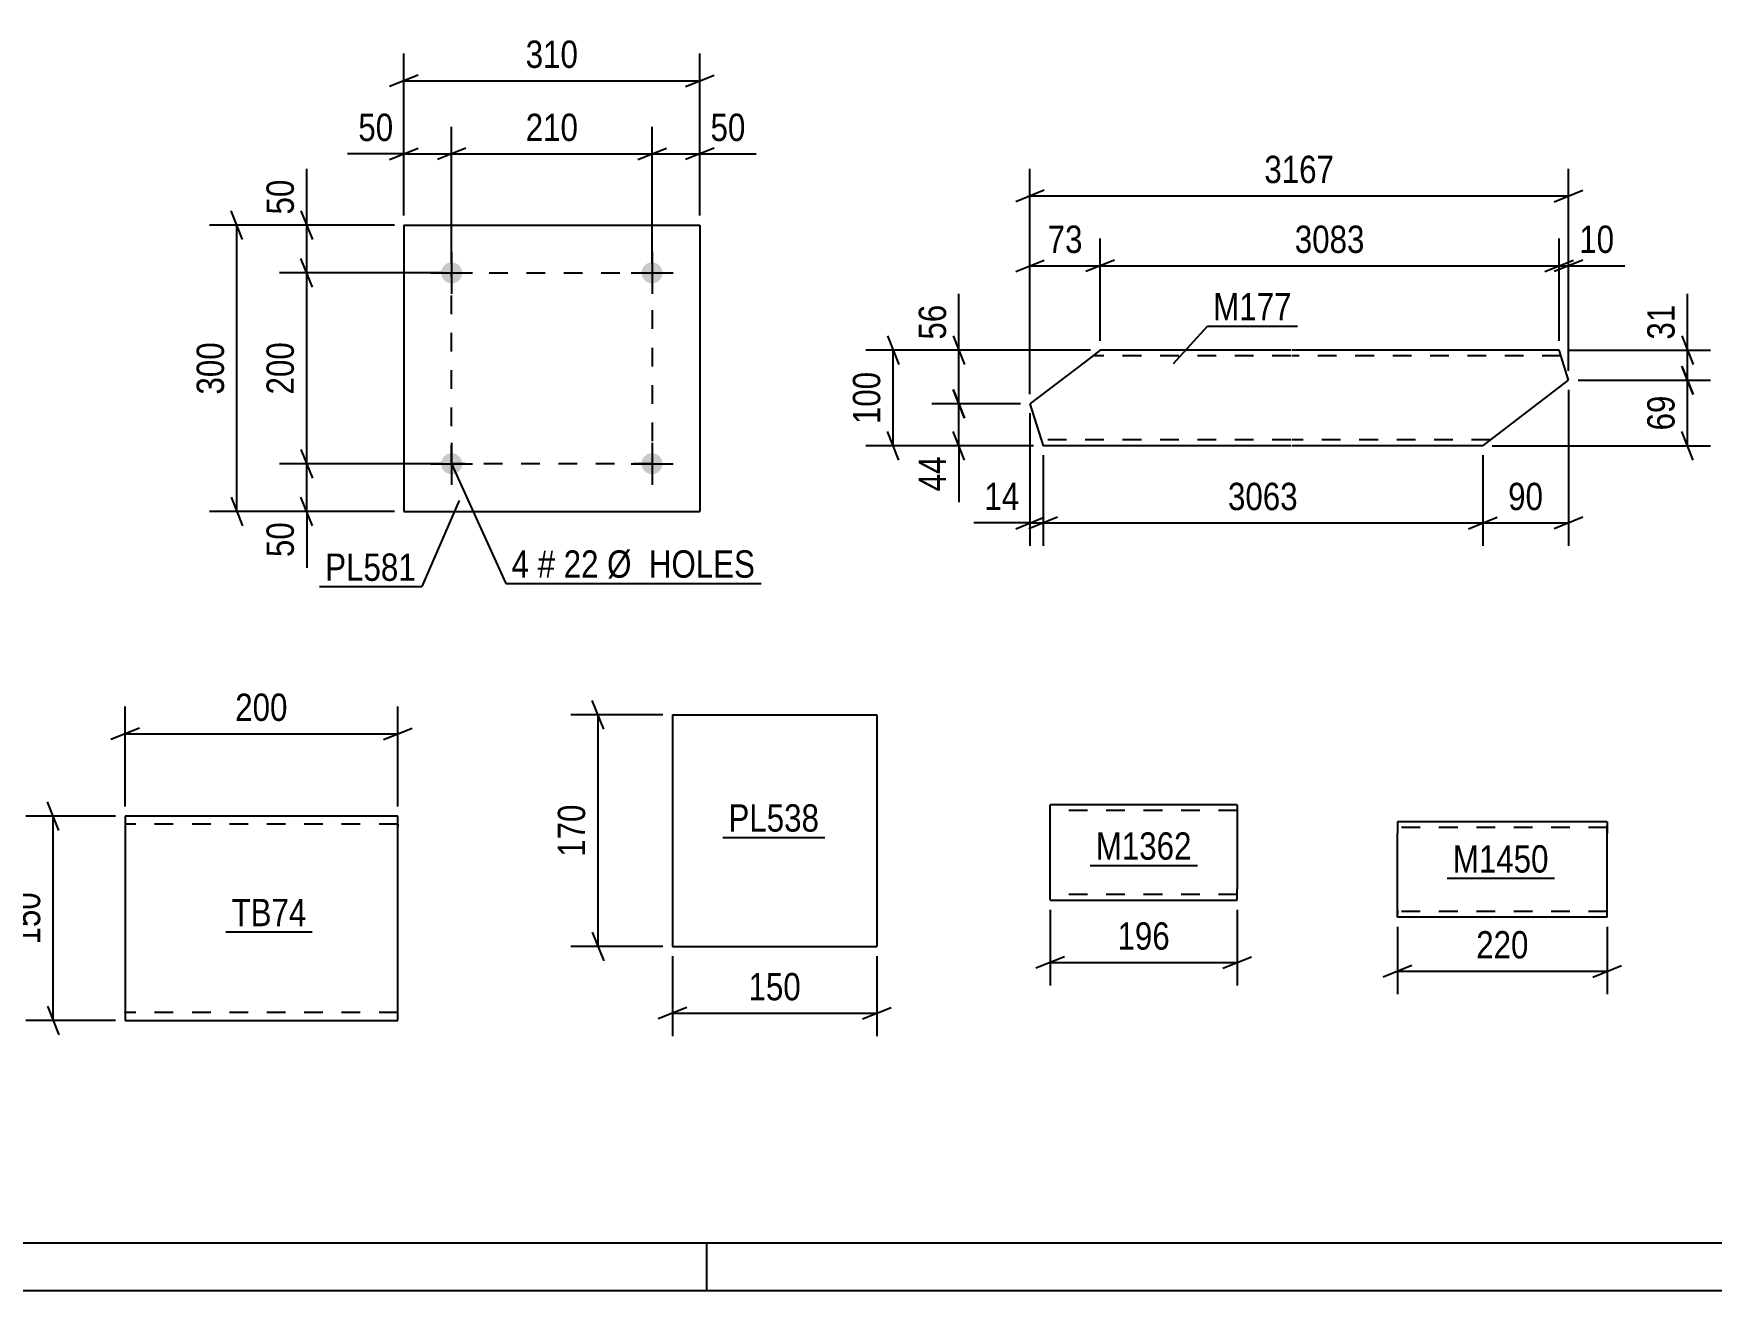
# Model space of a CAD drawing. Header units: millimetres. Extents: x 0 to 841, y 0 to 594.
# Drawn here: x 140.5 to 316.3, y 0 to 131.7 of the extents above; entities that cross this region are included whole.
import ezdxf

# ---------------------------------------------------------------- set-up
doc = ezdxf.new("R2010")
doc.units = ezdxf.units.MM
doc.linetypes.add('DXK_LINE_DOT2', pattern=[3.9198, 1.9599, -1.9599])
doc.styles.add('Arial Narrow', font='ARIALN.TTF', dxfattribs={"height": 0.2})

# ---------------------------------------------------------------- blocks, each defined once
blk = doc.blocks.new('Unknown-814735391-1133')
at = {"color": 5, "linetype": 'Continuous'}
for p, q in [((5, 5), (836, 5)), ((211, 0), (211, 5)), ((0, 0), (841, 0))]:
    blk.add_line(p, q, dxfattribs=at)
blk = doc.blocks.new('Part-814735391-12444 - 12443')
at = {"color": 2, "linetype": 'Continuous'}
for p, q in [((283.38, 49.1), (283.38, 47.9)), ((305.38, 49.1), (283.38, 49.1)), ((283.38, 39.84), (283.38, 47.9)), ((305.38, 49.1), (305.38, 49.01)), ((305.38, 49.01), (305.38, 47.9)), ((305.38, 39.1), (305.38, 47.9)), ((283.38, 39.2), (283.38, 39.84)), ((283.38, 39.1), (283.38, 39.2)), ((305.38, 39.1), (283.38, 39.1))]:
    blk.add_line(p, q, dxfattribs=at)
at = {"color": 7, "linetype": 'DXK_LINE_DOT2'}
for p, q in [((305.38, 48.5), (283.38, 48.5)), ((305.38, 49.1), (305.38, 49.1)), ((305.38, 47.9), (305.38, 48.75)), ((283.38, 39.84), (283.38, 39.46)), ((283.38, 39.7), (283.38, 39.75)), ((305.38, 39.7), (283.38, 39.7)), ((283.38, 39.1), (283.38, 39.1)), ((305.38, 39.7), (305.38, 39.75))]:
    blk.add_line(p, q, dxfattribs=at)
blk = doc.blocks.new('Part-814735391-2456 - 2442')
at = {"color": 2, "linetype": 'Continuous'}
for p, q in [((207.41, 60.32), (207.41, 36.04)), ((207.41, 60.32), (228.83, 60.32)), ((228.83, 60.32), (228.83, 36.04)), ((207.41, 36.04), (228.83, 36.04))]:
    blk.add_line(p, q, dxfattribs=at)
blk = doc.blocks.new('Part-814735391-1372 - 1344')
at = {"color": 2, "linetype": 'Continuous'}
for p, q in [((252.23, 98.52), (250.65, 97.32)), ((272.23, 98.52), (252.23, 98.52)), ((300.34, 98.52), (272.33, 98.52)), ((300.37, 98.43), (300.34, 98.52)), ((250.65, 97.32), (244.88, 92.92)), ((301.32, 95.37), (300.37, 98.43)), ((292.33, 88.52), (301.32, 95.37)), ((244.88, 92.92), (246.26, 88.52)), ((272.23, 88.52), (246.26, 88.52)), ((292.33, 88.52), (272.33, 88.52))]:
    blk.add_line(p, q, dxfattribs=at)
at = {"color": 7, "linetype": 'DXK_LINE_DOT2'}
for p, q in [((252.23, 98.52), (251.25, 97.78)), ((272.23, 97.92), (251.44, 97.92)), ((300.53, 97.92), (272.33, 97.92)), ((272.23, 89.12), (246.07, 89.12)), ((293.11, 89.12), (272.33, 89.12))]:
    blk.add_line(p, q, dxfattribs=at)
blk = doc.blocks.new('Part-814735391-2414 - 2399')
at = {"color": 2, "linetype": 'Continuous'}
for p, q in [((150.05, 49.71), (150.05, 28.41)), ((178.62, 49.71), (150.05, 49.71)), ((178.62, 29.99), (178.62, 49.71)), ((178.62, 28.28), (178.62, 29.99)), ((150.05, 28.41), (150.05, 28.28)), ((150.05, 28.28), (178.62, 28.28))]:
    blk.add_line(p, q, dxfattribs=at)
at = {"color": 7, "linetype": 'DXK_LINE_DOT2'}
for p, q in [((178.62, 48.85), (150.05, 48.85)), ((178.62, 48.79), (178.62, 48.85)), ((178.62, 48.85), (178.62, 48.79)), ((178.62, 48.65), (178.62, 48.79)), ((178.62, 48.79), (178.62, 48.65)), ((150.05, 29.14), (150.05, 29.2)), ((178.62, 29.14), (150.05, 29.14)), ((178.62, 29.2), (178.62, 29.67)), ((178.62, 29.14), (178.62, 29.2))]:
    blk.add_line(p, q, dxfattribs=at)
blk = doc.blocks.new('Part-814735391-6686 - 6682')
at = {"color": 2, "linetype": 'Continuous'}
for p, q in [((266.59, 50.88), (246.99, 50.88)), ((246.99, 40.97), (246.99, 50.88)), ((266.59, 50.88), (266.59, 42.08)), ((246.99, 40.97), (246.99, 40.88)), ((246.99, 40.88), (266.59, 40.88)), ((266.59, 40.88), (266.59, 42.08))]:
    blk.add_line(p, q, dxfattribs=at)
at = {"color": 7, "linetype": 'DXK_LINE_DOT2'}
for p, q in [((266.59, 50.28), (246.99, 50.28)), ((246.99, 41.48), (246.99, 41.52)), ((266.59, 41.48), (246.99, 41.48)), ((266.59, 41.52), (266.59, 41.85)), ((266.59, 41.48), (266.59, 41.52))]:
    blk.add_line(p, q, dxfattribs=at)
blk = doc.blocks.new('Bolt-814735391-6736 - 6702')
at = {"linetype": 'Continuous'}
for points in [[(185.37, 106.63, -1), (183.17, 106.63, -1)], [(206.37, 106.63, -1), (204.17, 106.63, -1)]]:
    blk.add_hatch(color=1, dxfattribs=at).paths.add_polyline_path(points)
at = {"color": 1, "linetype": 'Continuous'}
for p, q in [((184.27, 108.83), (184.27, 104.43)), ((205.27, 108.83), (205.27, 104.43)), ((182.07, 106.63), (186.47, 106.63)), ((203.07, 106.63), (207.47, 106.63))]:
    blk.add_line(p, q, dxfattribs=at)
blk = doc.blocks.new('Bolt-814735391-6741 - 6702')
at = {"linetype": 'Continuous'}
for points in [[(185.37, 86.63, -1), (183.17, 86.63, -1)], [(206.37, 86.63, -1), (204.17, 86.63, -1)]]:
    blk.add_hatch(color=1, dxfattribs=at).paths.add_polyline_path(points)
at = {"color": 1, "linetype": 'Continuous'}
for p, q in [((184.27, 88.83), (184.27, 84.43)), ((205.27, 88.83), (205.27, 84.43)), ((182.07, 86.63), (186.47, 86.63)), ((203.07, 86.63), (207.47, 86.63))]:
    blk.add_line(p, q, dxfattribs=at)
blk = doc.blocks.new('Part-814735391-6746 - 6702')
at = {"color": 2, "linetype": 'Continuous'}
for p, q in [((179.27, 111.63), (179.27, 81.63)), ((179.27, 111.63), (210.27, 111.63)), ((210.27, 111.63), (210.27, 81.63)), ((179.27, 81.63), (210.27, 81.63))]:
    blk.add_line(p, q, dxfattribs=at)
blk = doc.blocks.new('Rectangle-814735391-6855 - 6702')
at = {"color": 1, "linetype": 'DXK_LINE_DOT2'}
blk.add_lwpolyline([(184.27, 106.63), (205.27, 106.63), (205.27, 86.63), (184.27, 86.63), (184.27, 106.63)], close=True, dxfattribs=at)
blk = doc.blocks.new('StraightDimension-814735391-12495 - 12443')
at = {"color": 7, "linetype": 'Continuous'}
for p, q in [((283.38, 38.1), (283.38, 31.04)), ((305.38, 38.1), (305.38, 31.04)), ((284.88, 34.04), (281.88, 32.84)), ((283.38, 33.44), (305.38, 33.44)), ((303.88, 32.84), (306.88, 34.04))]:
    blk.add_line(p, q, dxfattribs=at)
at = {"color": 0}
blk.add_wipeout([(297.72, 34.19), (297.72, 38.39), (291.04, 38.39), (291.04, 34.19)], dxfattribs=at)
at = {"color": 3, "style": 'Arial Narrow'}
blk.add_text('220', height=2.863, dxfattribs=at).set_placement((291.64, 34.79))
blk = doc.blocks.new('StraightDimension-814735391-2469 - 2442')
at = {"color": 7, "linetype": 'Continuous'}
for p, q in [((200.21, 58.82), (199.01, 61.82)), ((206.41, 60.32), (196.76, 60.32)), ((199.61, 36.04), (199.61, 60.32)), ((199.01, 37.54), (200.21, 34.54)), ((206.41, 36.04), (196.76, 36.04))]:
    blk.add_line(p, q, dxfattribs=at)
at = {"color": 0}
blk.add_wipeout([(198.86, 51.52), (194.66, 51.52), (194.66, 44.84), (198.86, 44.84)], dxfattribs=at)
at = {"color": 3, "style": 'Arial Narrow'}
blk.add_text('170', height=2.863, rotation=90.0002, dxfattribs=at).set_placement((198.26, 45.44))
blk = doc.blocks.new('StraightDimension-814735391-2458 - 2442')
at = {"color": 7, "linetype": 'Continuous'}
for p, q in [((207.41, 35.04), (207.41, 26.65)), ((228.83, 35.04), (228.83, 26.65)), ((208.91, 29.65), (205.91, 28.45)), ((207.41, 29.05), (228.83, 29.05)), ((227.33, 28.45), (230.33, 29.65))]:
    blk.add_line(p, q, dxfattribs=at)
at = {"color": 0}
blk.add_wipeout([(221.46, 29.8), (221.46, 34), (214.78, 34), (214.78, 29.8)], dxfattribs=at)
at = {"color": 3, "style": 'Arial Narrow'}
blk.add_text('150', height=2.863, dxfattribs=at).set_placement((215.38, 30.4))
blk = doc.blocks.new('StraightDimension-814735391-1471 - 1344')
at = {"color": 7, "linetype": 'Continuous'}
for p, q in [((236.83, 94.42), (238.03, 91.42)), ((243.88, 92.92), (234.58, 92.92)), ((237.43, 88.52), (237.43, 92.92)), ((238.03, 87.02), (236.83, 90.02)), ((245.26, 88.52), (234.58, 88.52))]:
    blk.add_line(p, q, dxfattribs=at)
at = {"color": 0}
blk.add_wipeout([(236.68, 87.99), (232.48, 87.99), (232.48, 83.14), (236.68, 83.14)], dxfattribs=at)
at = {"color": 7, "linetype": 'Continuous'}
blk.add_line((237.43, 88.52), (237.43, 82.61), dxfattribs=at)
blk.add_line((237.43, 88.52), (237.43, 82.61), dxfattribs=at)
at = {"color": 3, "style": 'Arial Narrow'}
blk.add_text('44', height=2.863, rotation=90.0002, dxfattribs=at).set_placement((236.08, 83.74))
blk = doc.blocks.new('StraightDimension-814735391-1562 - 1344')
at = {"color": 7, "linetype": 'Continuous'}
for p, q in [((244.88, 91.92), (244.88, 78.02)), ((246.26, 87.52), (246.26, 78.02)), ((243.38, 79.82), (246.38, 81.02)), ((247.76, 81.02), (244.76, 79.82)), ((244.88, 80.42), (246.26, 80.42))]:
    blk.add_line(p, q, dxfattribs=at)
at = {"color": 0}
blk.add_wipeout([(244.36, 81.17), (244.36, 85.37), (239.5, 85.37), (239.5, 81.17)], dxfattribs=at)
at = {"color": 7, "linetype": 'Continuous'}
blk.add_line((244.88, 80.42), (238.98, 80.42), dxfattribs=at)
blk.add_line((244.88, 80.42), (238.98, 80.42), dxfattribs=at)
at = {"color": 3, "style": 'Arial Narrow'}
blk.add_text('14', height=2.863, dxfattribs=at).set_placement((240.1, 81.77))
blk = doc.blocks.new('StraightDimension-814735391-1375 - 1344')
at = {"color": 7, "linetype": 'Continuous'}
for p, q in [((251.23, 98.52), (227.68, 98.52)), ((229.93, 100.02), (231.13, 97.02)), ((230.53, 88.52), (230.53, 98.52)), ((231.13, 87.02), (229.93, 90.02)), ((245.26, 88.52), (227.68, 88.52))]:
    blk.add_line(p, q, dxfattribs=at)
at = {"color": 0}
blk.add_wipeout([(229.78, 96.86), (225.58, 96.86), (225.58, 90.18), (229.78, 90.18)], dxfattribs=at)
at = {"color": 3, "style": 'Arial Narrow'}
blk.add_text('100', height=2.863, rotation=90.0002, dxfattribs=at).set_placement((229.18, 90.78))
blk = doc.blocks.new('StraightDimension-814735391-1418 - 1344')
at = {"color": 7, "linetype": 'Continuous'}
for p, q in [((313.18, 96.87), (314.38, 93.87)), ((302.32, 95.37), (316.18, 95.37)), ((313.78, 88.52), (313.78, 95.37)), ((314.38, 87.02), (313.18, 90.02)), ((293.33, 88.52), (316.18, 88.52))]:
    blk.add_line(p, q, dxfattribs=at)
at = {"color": 0}
blk.add_wipeout([(313.03, 94.37), (308.83, 94.37), (308.83, 89.52), (313.03, 89.52)], dxfattribs=at)
at = {"color": 3, "style": 'Arial Narrow'}
blk.add_text('69', height=2.863, rotation=90.0002, dxfattribs=at).set_placement((312.43, 90.12))
blk = doc.blocks.new('StraightDimension-814735391-1445 - 1344')
at = {"color": 7, "linetype": 'Continuous'}
for p, q in [((301.34, 98.52), (316.18, 98.52)), ((313.18, 100.02), (314.38, 97.02)), ((313.78, 95.37), (313.78, 98.52)), ((314.38, 93.87), (313.18, 96.87)), ((302.32, 95.37), (316.18, 95.37))]:
    blk.add_line(p, q, dxfattribs=at)
at = {"color": 0}
blk.add_wipeout([(313.03, 103.9), (308.83, 103.9), (308.83, 99.04), (313.03, 99.04)], dxfattribs=at)
at = {"color": 7, "linetype": 'Continuous'}
blk.add_line((313.78, 98.52), (313.78, 104.43), dxfattribs=at)
blk.add_line((313.78, 98.52), (313.78, 104.43), dxfattribs=at)
at = {"color": 3, "style": 'Arial Narrow'}
blk.add_text('31', height=2.863, rotation=90.0002, dxfattribs=at).set_placement((312.43, 99.64))
blk = doc.blocks.new('StraightDimension-814735391-1496 - 1344')
at = {"color": 7, "linetype": 'Continuous'}
for p, q in [((251.23, 98.52), (234.58, 98.52)), ((236.83, 100.02), (238.03, 97.02)), ((237.43, 92.92), (237.43, 98.52)), ((238.03, 91.42), (236.83, 94.42)), ((243.88, 92.92), (234.58, 92.92))]:
    blk.add_line(p, q, dxfattribs=at)
at = {"color": 0}
blk.add_wipeout([(236.68, 103.9), (232.48, 103.9), (232.48, 99.04), (236.68, 99.04)], dxfattribs=at)
at = {"color": 7, "linetype": 'Continuous'}
blk.add_line((237.43, 98.52), (237.43, 104.43), dxfattribs=at)
blk.add_line((237.43, 98.52), (237.43, 104.43), dxfattribs=at)
at = {"color": 3, "style": 'Arial Narrow'}
blk.add_text('56', height=2.863, rotation=90.0002, dxfattribs=at).set_placement((236.08, 99.64))
blk = doc.blocks.new('StraightDimension-814735391-1632 - 1344')
at = {"color": 7, "linetype": 'Continuous'}
for p, q in [((300.34, 99.52), (300.34, 110.22)), ((301.32, 96.37), (301.32, 110.22)), ((298.84, 106.77), (301.84, 107.97)), ((302.82, 107.97), (299.82, 106.77)), ((300.34, 107.37), (301.32, 107.37))]:
    blk.add_line(p, q, dxfattribs=at)
at = {"color": 0}
blk.add_wipeout([(306.7, 108.12), (306.7, 112.32), (301.84, 112.32), (301.84, 108.12)], dxfattribs=at)
at = {"color": 7, "linetype": 'Continuous'}
blk.add_line((301.32, 107.37), (307.23, 107.37), dxfattribs=at)
blk.add_line((301.32, 107.37), (307.23, 107.37), dxfattribs=at)
at = {"color": 3, "style": 'Arial Narrow'}
blk.add_text('10', height=2.863, dxfattribs=at).set_placement((302.44, 108.72))
blk = doc.blocks.new('StraightDimension-814735391-1521 - 1344')
at = {"color": 7, "linetype": 'Continuous'}
for p, q in [((301.32, 94.37), (301.32, 78.02)), ((292.33, 87.52), (292.33, 78.02)), ((290.83, 79.82), (293.83, 81.02)), ((302.82, 81.02), (299.82, 79.82)), ((292.33, 80.42), (301.32, 80.42))]:
    blk.add_line(p, q, dxfattribs=at)
at = {"color": 0}
blk.add_wipeout([(299.25, 81.17), (299.25, 85.37), (294.39, 85.37), (294.39, 81.17)], dxfattribs=at)
at = {"color": 3, "style": 'Arial Narrow'}
blk.add_text('90', height=2.863, dxfattribs=at).set_placement((294.99, 81.77))
blk = doc.blocks.new('StraightDimension-814735391-1538 - 1344')
at = {"color": 7, "linetype": 'Continuous'}
for p, q in [((246.26, 87.52), (246.26, 78.02)), ((292.33, 87.52), (292.33, 78.02)), ((247.76, 81.02), (244.76, 79.82)), ((290.83, 79.82), (293.83, 81.02)), ((246.26, 80.42), (292.33, 80.42))]:
    blk.add_line(p, q, dxfattribs=at)
at = {"color": 0}
blk.add_wipeout([(273.55, 81.17), (273.55, 85.37), (265.03, 85.37), (265.03, 81.17)], dxfattribs=at)
at = {"color": 3, "style": 'Arial Narrow'}
blk.add_text('3063', height=2.863, dxfattribs=at).set_placement((265.63, 81.77))
blk = doc.blocks.new('StraightDimension-814735391-1580 - 1344')
at = {"color": 7, "linetype": 'Continuous'}
for p, q in [((244.88, 93.92), (244.88, 117.54)), ((301.32, 96.37), (301.32, 117.54)), ((246.38, 115.29), (243.38, 114.09)), ((244.88, 114.69), (301.32, 114.69)), ((299.82, 114.09), (302.82, 115.29))]:
    blk.add_line(p, q, dxfattribs=at)
at = {"color": 0}
blk.add_wipeout([(277.36, 115.44), (277.36, 119.64), (268.84, 119.64), (268.84, 115.44)], dxfattribs=at)
at = {"color": 3, "style": 'Arial Narrow'}
blk.add_text('3167', height=2.863, dxfattribs=at).set_placement((269.44, 116.04))
blk = doc.blocks.new('StraightDimension-814735391-1591 - 1344')
at = {"color": 7, "linetype": 'Continuous'}
for p, q in [((244.88, 93.92), (244.88, 110.22)), ((252.23, 99.52), (252.23, 110.22)), ((243.38, 106.77), (246.38, 107.97)), ((244.88, 107.37), (252.23, 107.37)), ((253.73, 107.97), (250.73, 106.77))]:
    blk.add_line(p, q, dxfattribs=at)
at = {"color": 0}
blk.add_wipeout([(250.98, 108.12), (250.98, 112.32), (246.13, 112.32), (246.13, 108.12)], dxfattribs=at)
at = {"color": 3, "style": 'Arial Narrow'}
blk.add_text('73', height=2.863, dxfattribs=at).set_placement((246.73, 108.72))
blk = doc.blocks.new('StraightDimension-814735391-1608 - 1344')
at = {"color": 7, "linetype": 'Continuous'}
for p, q in [((252.23, 99.52), (252.23, 110.22)), ((300.34, 99.52), (300.34, 110.22)), ((253.73, 107.97), (250.73, 106.77)), ((252.23, 107.37), (300.34, 107.37)), ((298.84, 106.77), (301.84, 107.97))]:
    blk.add_line(p, q, dxfattribs=at)
at = {"color": 0}
blk.add_wipeout([(280.54, 108.12), (280.54, 112.32), (272.03, 112.32), (272.03, 108.12)], dxfattribs=at)
at = {"color": 3, "style": 'Arial Narrow'}
blk.add_text('3083', height=2.863, dxfattribs=at).set_placement((272.63, 108.72))
blk = doc.blocks.new('StraightDimension-814735391-2416 - 2399')
at = {"color": 7, "linetype": 'Continuous'}
for p, q in [((143.1, 48.21), (141.9, 51.21)), ((149.05, 49.71), (139.65, 49.71)), ((142.5, 28.28), (142.5, 49.71)), ((149.05, 28.28), (139.65, 28.28)), ((141.9, 29.78), (143.1, 26.78))]:
    blk.add_line(p, q, dxfattribs=at)
at = {"color": 0}
blk.add_wipeout([(141.75, 42.34), (137.55, 42.34), (137.55, 35.65), (141.75, 35.65)], dxfattribs=at)
at = {"color": 3, "style": 'Arial Narrow'}
blk.add_text('150', height=2.863, rotation=90.0002, dxfattribs=at).set_placement((141.15, 36.25))
blk = doc.blocks.new('StraightDimension-814735391-2427 - 2399')
at = {"color": 7, "linetype": 'Continuous'}
for p, q in [((150.05, 50.71), (150.05, 61.18)), ((178.62, 50.71), (178.62, 61.18)), ((151.55, 58.93), (148.55, 57.73)), ((150.05, 58.33), (178.62, 58.33)), ((177.12, 57.73), (180.12, 58.93))]:
    blk.add_line(p, q, dxfattribs=at)
at = {"color": 0}
blk.add_wipeout([(167.68, 59.08), (167.68, 63.28), (160.99, 63.28), (160.99, 59.08)], dxfattribs=at)
at = {"color": 3, "style": 'Arial Narrow'}
blk.add_text('200', height=2.863, dxfattribs=at).set_placement((161.59, 59.68))
blk = doc.blocks.new('StraightDimension-814735391-6688 - 6682')
at = {"color": 7, "linetype": 'Continuous'}
for p, q in [((246.99, 39.88), (246.99, 31.96)), ((266.59, 39.88), (266.59, 31.96)), ((248.49, 34.96), (245.49, 33.76)), ((246.99, 34.36), (266.59, 34.36)), ((265.09, 33.76), (268.09, 34.96))]:
    blk.add_line(p, q, dxfattribs=at)
at = {"color": 0}
blk.add_wipeout([(260.13, 35.11), (260.13, 39.31), (253.45, 39.31), (253.45, 35.11)], dxfattribs=at)
at = {"color": 3, "style": 'Arial Narrow'}
blk.add_text('196', height=2.863, dxfattribs=at).set_placement((254.05, 35.71))
blk = doc.blocks.new('StraightDimension-814735391-6791 - 6702')
at = {"color": 7, "linetype": 'Continuous'}
for p, q in [((179.27, 112.63), (179.27, 129.61)), ((210.27, 112.63), (210.27, 129.61)), ((180.77, 127.36), (177.77, 126.16)), ((179.27, 126.76), (210.27, 126.76)), ((208.77, 126.16), (211.77, 127.36))]:
    blk.add_line(p, q, dxfattribs=at)
at = {"color": 0}
blk.add_wipeout([(198.11, 127.51), (198.11, 131.71), (191.43, 131.71), (191.43, 127.51)], dxfattribs=at)
at = {"color": 3, "style": 'Arial Narrow'}
blk.add_text('310', height=2.863, dxfattribs=at).set_placement((192.03, 128.11))
blk = doc.blocks.new('StraightDimension-814735391-6748 - 6702')
at = {"color": 7, "linetype": 'Continuous'}
for p, q in [((179.27, 112.63), (179.27, 121.95)), ((184.27, 107.63), (184.27, 121.95)), ((177.77, 118.5), (180.77, 119.7)), ((185.77, 119.7), (182.77, 118.5)), ((179.27, 119.1), (184.27, 119.1))]:
    blk.add_line(p, q, dxfattribs=at)
at = {"color": 0}
blk.add_wipeout([(178.75, 119.85), (178.75, 124.05), (173.89, 124.05), (173.89, 119.85)], dxfattribs=at)
at = {"color": 7, "linetype": 'Continuous'}
blk.add_line((179.27, 119.1), (173.36, 119.1), dxfattribs=at)
blk.add_line((179.27, 119.1), (173.36, 119.1), dxfattribs=at)
at = {"color": 3, "style": 'Arial Narrow'}
blk.add_text('50', height=2.863, dxfattribs=at).set_placement((174.49, 120.45))
blk = doc.blocks.new('StraightDimension-814735391-6761 - 6702')
at = {"color": 7, "linetype": 'Continuous'}
for p, q in [((184.27, 107.63), (184.27, 121.95)), ((205.27, 107.63), (205.27, 121.95)), ((185.77, 119.7), (182.77, 118.5)), ((203.77, 118.5), (206.77, 119.7)), ((184.27, 119.1), (205.27, 119.1))]:
    blk.add_line(p, q, dxfattribs=at)
at = {"color": 0}
blk.add_wipeout([(198.11, 119.85), (198.11, 124.05), (191.43, 124.05), (191.43, 119.85)], dxfattribs=at)
at = {"color": 3, "style": 'Arial Narrow'}
blk.add_text('210', height=2.863, dxfattribs=at).set_placement((192.03, 120.45))
blk = doc.blocks.new('StraightDimension-814735391-6777 - 6702')
at = {"color": 7, "linetype": 'Continuous'}
for p, q in [((205.27, 107.63), (205.27, 121.95)), ((210.27, 112.63), (210.27, 121.95)), ((203.77, 118.5), (206.77, 119.7)), ((211.77, 119.7), (208.77, 118.5)), ((205.27, 119.1), (210.27, 119.1))]:
    blk.add_line(p, q, dxfattribs=at)
at = {"color": 0}
blk.add_wipeout([(215.65, 119.85), (215.65, 124.05), (210.8, 124.05), (210.8, 119.85)], dxfattribs=at)
at = {"color": 7, "linetype": 'Continuous'}
blk.add_line((210.27, 119.1), (216.18, 119.1), dxfattribs=at)
blk.add_line((210.27, 119.1), (216.18, 119.1), dxfattribs=at)
at = {"color": 3, "style": 'Arial Narrow'}
blk.add_text('50', height=2.863, dxfattribs=at).set_placement((211.4, 120.45))
blk = doc.blocks.new('StraightDimension-814735391-6802 - 6702')
at = {"color": 7, "linetype": 'Continuous'}
for p, q in [((162.36, 110.13), (161.16, 113.13)), ((178.27, 111.63), (158.91, 111.63)), ((161.76, 81.63), (161.76, 111.63)), ((161.16, 83.13), (162.36, 80.13)), ((178.27, 81.63), (158.91, 81.63))]:
    blk.add_line(p, q, dxfattribs=at)
at = {"color": 0}
blk.add_wipeout([(161.01, 99.97), (156.81, 99.97), (156.81, 93.28), (161.01, 93.28)], dxfattribs=at)
at = {"color": 3, "style": 'Arial Narrow'}
blk.add_text('300', height=2.863, rotation=90.0002, dxfattribs=at).set_placement((160.41, 93.88))
blk = doc.blocks.new('StraightDimension-814735391-6813 - 6702')
at = {"color": 7, "linetype": 'Continuous'}
for p, q in [((168.48, 113.13), (169.68, 110.13)), ((178.27, 111.63), (166.23, 111.63)), ((169.08, 106.63), (169.08, 111.63)), ((169.68, 105.13), (168.48, 108.13)), ((183.27, 106.63), (166.23, 106.63))]:
    blk.add_line(p, q, dxfattribs=at)
at = {"color": 0}
blk.add_wipeout([(168.33, 117.01), (164.13, 117.01), (164.13, 112.15), (168.33, 112.15)], dxfattribs=at)
at = {"color": 7, "linetype": 'Continuous'}
blk.add_line((169.08, 111.63), (169.08, 117.53), dxfattribs=at)
blk.add_line((169.08, 111.63), (169.08, 117.53), dxfattribs=at)
at = {"color": 3, "style": 'Arial Narrow'}
blk.add_text('50', height=2.863, rotation=90.0002, dxfattribs=at).set_placement((167.73, 112.75))
blk = doc.blocks.new('StraightDimension-814735391-6826 - 6702')
at = {"color": 7, "linetype": 'Continuous'}
for p, q in [((169.68, 105.13), (168.48, 108.13)), ((183.27, 106.63), (166.23, 106.63)), ((169.08, 86.63), (169.08, 106.63)), ((168.48, 88.13), (169.68, 85.13)), ((183.27, 86.63), (166.23, 86.63))]:
    blk.add_line(p, q, dxfattribs=at)
at = {"color": 0}
blk.add_wipeout([(168.33, 99.97), (164.13, 99.97), (164.13, 93.29), (168.33, 93.29)], dxfattribs=at)
at = {"color": 3, "style": 'Arial Narrow'}
blk.add_text('200', height=2.863, rotation=90.0002, dxfattribs=at).set_placement((167.73, 93.89))
blk = doc.blocks.new('StraightDimension-814735391-6842 - 6702')
at = {"color": 7, "linetype": 'Continuous'}
for p, q in [((168.48, 88.13), (169.68, 85.13)), ((183.27, 86.63), (166.23, 86.63)), ((169.08, 81.63), (169.08, 86.63)), ((169.68, 80.13), (168.48, 83.13)), ((178.27, 81.63), (166.23, 81.63))]:
    blk.add_line(p, q, dxfattribs=at)
at = {"color": 0}
blk.add_wipeout([(168.33, 81.1), (164.13, 81.1), (164.13, 76.25), (168.33, 76.25)], dxfattribs=at)
at = {"color": 7, "linetype": 'Continuous'}
blk.add_line((169.08, 81.63), (169.08, 75.72), dxfattribs=at)
blk.add_line((169.08, 81.63), (169.08, 75.72), dxfattribs=at)
at = {"color": 3, "style": 'Arial Narrow'}
blk.add_text('50', height=2.863, rotation=90.0002, dxfattribs=at).set_placement((167.73, 76.85))
blk = doc.blocks.new('Mark-814735391-12504 - 12443')
at = {"color": 0}
blk.add_wipeout([(299.24, 43.79), (299.24, 46.79), (289.19, 46.79), (289.19, 43.79)], dxfattribs=at)
blk.add_wipeout([(299.24, 43.79), (299.24, 46.79), (289.19, 46.79), (289.19, 43.79)], dxfattribs=at)
at = {"color": 30, "linetype": 'Continuous'}
blk.add_line((288.59, 43.19), (299.84, 43.19), dxfattribs=at)
at = {"color": 3, "style": 'Arial Narrow'}
blk.add_text('M1450', height=2.863, dxfattribs=at).set_placement((289.19, 43.79))
blk = doc.blocks.new('Mark-814735391-2454 - 2442')
at = {"color": 0}
blk.add_wipeout([(222.78, 48.08), (222.78, 51.08), (213.28, 51.08), (213.28, 48.08)], dxfattribs=at)
blk.add_wipeout([(222.78, 48.08), (222.78, 51.08), (213.28, 51.08), (213.28, 48.08)], dxfattribs=at)
at = {"color": 30, "linetype": 'Continuous'}
blk.add_line((212.68, 47.48), (223.38, 47.48), dxfattribs=at)
at = {"color": 3, "style": 'Arial Narrow'}
blk.add_text('PL538', height=2.863, dxfattribs=at).set_placement((213.28, 48.08))
blk = doc.blocks.new('Mark-814735391-1367 - 1344')
at = {"color": 0}
blk.add_wipeout([(272.31, 101.66), (272.31, 104.66), (264.08, 104.66), (264.08, 101.66)], dxfattribs=at)
blk.add_wipeout([(272.31, 101.66), (272.31, 104.66), (264.08, 104.66), (264.08, 101.66)], dxfattribs=at)
at = {"color": 30, "linetype": 'Continuous'}
for p, q in [((259.91, 97.12), (263.48, 101.06)), ((263.48, 101.06), (272.91, 101.06))]:
    blk.add_line(p, q, dxfattribs=at)
at = {"color": 3, "style": 'Arial Narrow'}
blk.add_text('M177', height=2.863, dxfattribs=at).set_placement((264.08, 101.66))
blk = doc.blocks.new('Mark-814735391-2412 - 2399')
at = {"color": 0}
blk.add_wipeout([(169.05, 38.17), (169.05, 41.17), (161.2, 41.17), (161.2, 38.17)], dxfattribs=at)
blk.add_wipeout([(169.05, 38.17), (169.05, 41.17), (161.2, 41.17), (161.2, 38.17)], dxfattribs=at)
at = {"color": 30, "linetype": 'Continuous'}
blk.add_line((160.6, 37.57), (169.65, 37.57), dxfattribs=at)
at = {"color": 3, "style": 'Arial Narrow'}
blk.add_text('TB74', height=2.863, dxfattribs=at).set_placement((161.2, 38.17))
blk = doc.blocks.new('Mark-814735391-6684 - 6682')
at = {"color": 0}
blk.add_wipeout([(261.82, 45.14), (261.82, 48.14), (251.77, 48.14), (251.77, 45.14)], dxfattribs=at)
blk.add_wipeout([(261.82, 45.14), (261.82, 48.14), (251.77, 48.14), (251.77, 45.14)], dxfattribs=at)
at = {"color": 30, "linetype": 'Continuous'}
blk.add_line((251.17, 44.54), (262.42, 44.54), dxfattribs=at)
at = {"color": 3, "style": 'Arial Narrow'}
blk.add_text('M1362', height=2.863, dxfattribs=at).set_placement((251.77, 45.14))
blk = doc.blocks.new('MarkSet-814735391-6902 - 6702')
at = {"color": 0}
for points in [[(192.38, 74.69), (192.38, 77.69), (190.55, 77.69), (190.55, 74.69)], [(195.11, 74.69), (195.11, 77.69), (193.28, 77.69), (193.28, 74.69)], [(199.66, 74.69), (199.66, 77.69), (196.01, 77.69), (196.01, 74.69)], [(216.09, 74.69), (216.09, 77.69), (200.56, 77.69), (200.56, 74.69)]]:
    blk.add_wipeout(points, dxfattribs=at)
for points in [[(192.38, 74.69), (192.38, 77.69), (190.55, 77.69), (190.55, 74.69)], [(195.11, 74.69), (195.11, 77.69), (193.28, 77.69), (193.28, 74.69)], [(199.66, 74.69), (199.66, 77.69), (196.01, 77.69), (196.01, 74.69)], [(216.09, 74.69), (216.09, 77.69), (200.56, 77.69), (200.56, 74.69)]]:
    blk.add_wipeout(points, dxfattribs=at)
at = {"color": 7, "linetype": 'Continuous'}
for p, q in [((184.27, 86.63), (189.95, 74.09)), ((189.95, 74.09), (216.69, 74.09))]:
    blk.add_line(p, q, dxfattribs=at)
at = {"color": 3, "style": 'Arial Narrow'}
for s, height, p in [('4', 2.86, (190.55, 74.69)), ('#', 2.86, (193.28, 74.69)), ('22', 2.863, (196.01, 74.69)), ('Ø  HOLES', 2.863, (200.56, 74.69))]:
    blk.add_text(s, height=height, dxfattribs=at).set_placement(p)
blk = doc.blocks.new('Mark-814735391-6742 - 6702')
at = {"color": 0}
blk.add_wipeout([(180.53, 74.36), (180.53, 77.36), (171.02, 77.36), (171.02, 74.36)], dxfattribs=at)
blk.add_wipeout([(180.53, 74.36), (180.53, 77.36), (171.02, 77.36), (171.02, 74.36)], dxfattribs=at)
at = {"color": 30, "linetype": 'Continuous'}
for p in [(185.05, 82.78), (170.42, 73.76)]:
    blk.add_line(p, (181.13, 73.76), dxfattribs=at)
at = {"color": 3, "style": 'Arial Narrow'}
blk.add_text('PL581', height=2.863, dxfattribs=at).set_placement((171.02, 74.36))

msp = doc.modelspace()

# ---------------------------------------------------------------- block references
for name in ['Unknown-814735391-1133', 'Part-814735391-6746 - 6702', 'Bolt-814735391-6736 - 6702', 'Rectangle-814735391-6855 - 6702', 'Part-814735391-1372 - 1344', 'Bolt-814735391-6741 - 6702', 'Part-814735391-2456 - 2442', 'Part-814735391-2414 - 2399', 'Part-814735391-6686 - 6682', 'Part-814735391-12444 - 12443']:
    msp.add_blockref(name, (0, 0))

# ---------------------------------------------------------------- next in the draw order: block references
for name in ['StraightDimension-814735391-6791 - 6702', 'StraightDimension-814735391-1418 - 1344', 'StraightDimension-814735391-1471 - 1344', 'MarkSet-814735391-6902 - 6702', 'StraightDimension-814735391-2469 - 2442', 'StraightDimension-814735391-2416 - 2399', 'Mark-814735391-2454 - 2442', 'Mark-814735391-6684 - 6682', 'Mark-814735391-12504 - 12443', 'Mark-814735391-2412 - 2399', 'StraightDimension-814735391-6688 - 6682', 'StraightDimension-814735391-12495 - 12443']:
    msp.add_blockref(name, (0, 0))

# ---------------------------------------------------------------- next in the draw order: block references
for name in ['StraightDimension-814735391-6748 - 6702', 'StraightDimension-814735391-1445 - 1344', 'StraightDimension-814735391-1562 - 1344', 'StraightDimension-814735391-2427 - 2399', 'StraightDimension-814735391-2458 - 2442']:
    msp.add_blockref(name, (0, 0))

# ---------------------------------------------------------------- next in the draw order: block references
for name in ['StraightDimension-814735391-6761 - 6702', 'StraightDimension-814735391-6802 - 6702', 'StraightDimension-814735391-1632 - 1344', 'StraightDimension-814735391-1375 - 1344', 'StraightDimension-814735391-1521 - 1344']:
    msp.add_blockref(name, (0, 0))

# ---------------------------------------------------------------- next in the draw order: block references
for name in ['StraightDimension-814735391-6777 - 6702', 'StraightDimension-814735391-6813 - 6702', 'StraightDimension-814735391-1496 - 1344', 'StraightDimension-814735391-1538 - 1344']:
    msp.add_blockref(name, (0, 0))

# ---------------------------------------------------------------- next in the draw order: block references
for name in ['StraightDimension-814735391-1580 - 1344', 'StraightDimension-814735391-6826 - 6702']:
    msp.add_blockref(name, (0, 0))

# ---------------------------------------------------------------- next in the draw order: block references
for name in ['StraightDimension-814735391-1591 - 1344', 'StraightDimension-814735391-6842 - 6702']:
    msp.add_blockref(name, (0, 0))

# ---------------------------------------------------------------- next in the draw order: block references
for name in ['StraightDimension-814735391-1608 - 1344', 'Mark-814735391-6742 - 6702']:
    msp.add_blockref(name, (0, 0))

# ---------------------------------------------------------------- next in the draw order: block references
msp.add_blockref('Mark-814735391-1367 - 1344', (0, 0))

doc.saveas('drawing.dxf')
